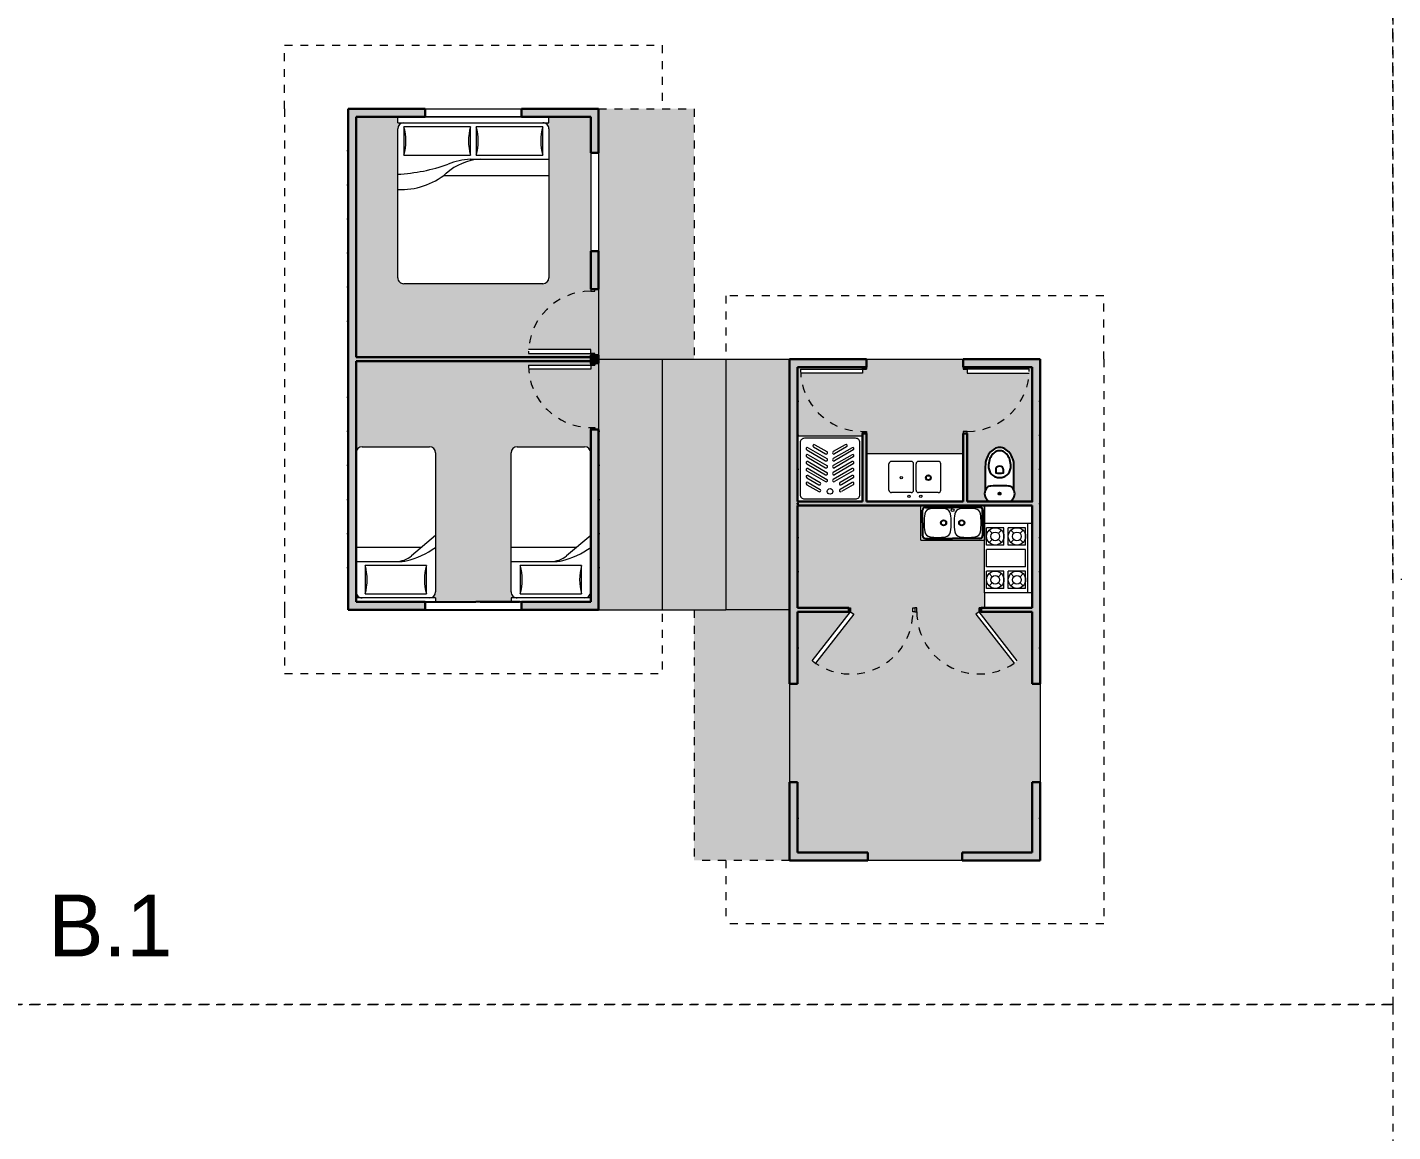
# Model space of a CAD drawing. Header units: millimetres. Extents: x 0 to 77.1, y -22.3 to 58.9.
# Drawn here: x 17.21 to 34.37, y 36.46 to 50.34 of the extents above; entities that cross this region are included whole.
import ezdxf

# ---------------------------------------------------------------- set-up
doc = ezdxf.new("R2010")
doc.units = ezdxf.units.MM
doc.linetypes.add('DASHDOT', pattern=[1, 0.5, -0.25, 0, -0.25])
doc.linetypes.add('HIDDEN4', pattern=[2.34375, 1.5625, -0.78125])
doc.layers.add('0 1 Sombreado', color=7, linetype='Continuous', lineweight=5, true_color=0xd6d6d6)
for name, color, linetype, lineweight in [('0.1normal', 7, 'Continuous', 15), ('01 Moviliario', 251, 'Continuous', 15), ('01gorda', 7, 'Continuous', 30), ('01gris', 252, 'Continuous', 9)]:
    doc.layers.add(name, color=color, linetype=linetype, lineweight=lineweight)

# ---------------------------------------------------------------- blocks, each defined once
blk = doc.blocks.new('MHPLS011')
at = {"linetype": 'ByBlock'}
for p, q in [((-1.95, 0.076), (-1.95, 0.924)), ((-1.874, 1), (-0.127, 1)), ((-0.835, 1), (-0.58, 0.697)), ((-0.457, 0.886), (-0.457, 0.114)), ((-0.102, 0.886), (-0.457, 0.886)), ((-0.102, 0.114), (-0.102, 0.886)), ((-0.051, 1), (-0.051, 0)), ((-0.051, 1), (0, 1)), ((0, 1), (0, 0)), ((-0.686, 0), (-0.686, 0.822)), ((-0.508, 0), (-0.508, 0.561)), ((-0.127, 0), (-1.874, 0)), ((-0.457, 0.114), (-0.102, 0.114)), ((-0.051, 0), (0, 0))]:
    blk.add_line(p, q, dxfattribs=at)
for centre, radius, start, end in [((-1.874, 0.924), 0.0762, 90, 180), ((-1.522, 0.392), 1.034, 13.3928, 36.0202), ((-0.279, 1.495), 0.635, 253.7398, 286.2602), ((-0.127, 0.924), 0.0762, 0, 90), ((-0.813, 0.501), 0.305, 0, 40.1059), ((-0.813, 0.561), 0.305, 0, 13.3928), ((-1.874, 0.076), 0.0762, 180, 270), ((-0.279, -0.495), 0.635, 73.7398, 106.2602), ((-0.127, 0.076), 0.0762, 270, 0)]:
    blk.add_arc(centre, radius, start, end, dxfattribs=at)
blk = doc.blocks.new('MHPLS012')
at = {"linetype": 'ByBlock'}
for p, q in [((-2.1, -0.874), (-2.1, 0.874)), ((-2.024, 0.95), (-0.152, 0.95)), ((-0.483, 0.874), (-0.483, 0.036)), ((-0.127, 0.874), (-0.483, 0.874)), ((-0.127, 0.036), (-0.127, 0.874)), ((-0.076, 0.95), (-0.076, -0.95)), ((-0.076, 0.95), (0, 0.95)), ((0, 0.95), (0, -0.95)), ((-0.737, 0.366), (-0.737, -0.95)), ((-0.533, 0.041), (-0.533, -0.95)), ((-0.483, 0.036), (-0.127, 0.036)), ((-0.483, -0.036), (-0.483, -0.874)), ((-0.127, -0.036), (-0.483, -0.036)), ((-0.127, -0.874), (-0.127, -0.036)), ((-0.152, -0.95), (-2.024, -0.95)), ((-0.483, -0.874), (-0.127, -0.874)), ((-0.076, -0.95), (0, -0.95))]:
    blk.add_line(p, q, dxfattribs=at)
for centre, radius, start, end in [((-2.024, 0.874), 0.0762, 90, 180), ((-0.019, 0.912), 0.898, 177.5673, 219.5461), ((1.615, 1.088), 2.343, 183.3665, 199.2534), ((-0.305, 1.483), 0.635, 253.7398, 286.2602), ((-0.152, 0.874), 0.0762, 0, 90), ((-1.227, -0.125), 0.694, 3.1663, 42.0658), ((-1.458, -0.029), 0.927, 4.2918, 21.7676), ((-0.305, -0.574), 0.635, 73.7398, 106.2602), ((-0.305, 0.574), 0.635, 253.7398, 286.2602), ((-0.305, -1.483), 0.635, 73.7398, 106.2602), ((-2.024, -0.874), 0.0762, 180, 270), ((-0.152, -0.874), 0.0762, 270, 0)]:
    blk.add_arc(centre, radius, start, end, dxfattribs=at)
blk = doc.blocks.new('SAPLS515')
for p, q in [((-0.565, 0.63), (-0.427, 0.55)), ((-0.55, 0.656), (-0.412, 0.576)), ((-0.2, 0.656), (-0.338, 0.576)), ((-0.185, 0.63), (-0.323, 0.55)), ((-0.643, 0.595), (-0.427, 0.47)), ((-0.643, 0.515), (-0.427, 0.39)), ((-0.628, 0.621), (-0.412, 0.496)), ((-0.628, 0.541), (-0.412, 0.416)), ((-0.122, 0.621), (-0.338, 0.496)), ((-0.122, 0.541), (-0.338, 0.416)), ((-0.107, 0.595), (-0.323, 0.47)), ((-0.107, 0.515), (-0.323, 0.39)), ((-0.643, 0.435), (-0.427, 0.31)), ((-0.643, 0.355), (-0.427, 0.23)), ((-0.628, 0.461), (-0.412, 0.336)), ((-0.628, 0.381), (-0.412, 0.256)), ((-0.122, 0.461), (-0.338, 0.336)), ((-0.122, 0.381), (-0.338, 0.256)), ((-0.107, 0.435), (-0.323, 0.31)), ((-0.107, 0.355), (-0.323, 0.23)), ((-0.643, 0.275), (-0.505, 0.195)), ((-0.643, 0.195), (-0.505, 0.115)), ((-0.628, 0.301), (-0.49, 0.221)), ((-0.628, 0.221), (-0.49, 0.141)), ((-0.122, 0.301), (-0.26, 0.221)), ((-0.122, 0.221), (-0.26, 0.141)), ((-0.107, 0.275), (-0.245, 0.195)), ((-0.107, 0.195), (-0.245, 0.115))]:
    blk.add_line(p, q)
blk.add_lwpolyline([(0, 0.76), (0, 0), (-0.75, 0), (-0.75, 0.76), (0, 0.76)], close=True)
blk.add_lwpolyline([(-0.03, 0.68, 0.414214), (-0.08, 0.73), (-0.67, 0.73, 0.414214), (-0.72, 0.68), (-0.72, 0.08, 0.414214), (-0.67, 0.03), (-0.08, 0.03, 0.414214), (-0.03, 0.08)], format="xyb", close=True)
blk.add_circle((-0.375, 0.118), 0.0325)
for centre, start, end in [((-0.558, 0.643), 60, 240), ((-0.192, 0.643), 300, 120), ((-0.636, 0.608), 60, 240), ((-0.636, 0.528), 60, 240), ((-0.419, 0.563), 240, 60), ((-0.419, 0.483), 240, 60), ((-0.331, 0.563), 120, 300), ((-0.331, 0.483), 120, 300), ((-0.114, 0.608), 300, 120), ((-0.114, 0.528), 300, 120), ((-0.636, 0.448), 60, 240), ((-0.636, 0.368), 60, 240), ((-0.419, 0.403), 240, 60), ((-0.419, 0.323), 240, 60), ((-0.331, 0.403), 120, 300), ((-0.331, 0.323), 120, 300), ((-0.114, 0.448), 300, 120), ((-0.114, 0.368), 300, 120), ((-0.636, 0.288), 60, 240), ((-0.636, 0.208), 60, 240), ((-0.497, 0.208), 240, 60), ((-0.419, 0.243), 240, 60), ((-0.331, 0.243), 120, 300), ((-0.253, 0.208), 120, 300), ((-0.114, 0.288), 300, 120), ((-0.114, 0.208), 300, 120), ((-0.497, 0.128), 240, 60), ((-0.253, 0.128), 120, 300)]:
    blk.add_arc(centre, 0.015, start, end)
blk = doc.blocks.new('Muko02pl')
at = {"color": 0, "linetype": 'ByBlock'}
for p, q in [((0.436, 0), (-0.436, 0)), ((-0.436, 0), (-0.436, -0.6)), ((0.436, 0), (0.436, -0.6)), ((0.436, -0.055), (-0.436, -0.055)), ((-0.164, -0.082), (-0.382, -0.082)), ((-0.382, -0.082), (-0.382, -0.3)), ((-0.35, -0.114), (-0.311, -0.152)), ((-0.196, -0.114), (-0.234, -0.152)), ((-0.164, -0.082), (-0.164, -0.3)), ((0.109, -0.082), (-0.109, -0.082)), ((-0.109, -0.082), (-0.109, -0.573)), ((0.109, -0.082), (0.109, -0.573)), ((0.164, -0.082), (0.164, -0.3)), ((0.382, -0.082), (0.164, -0.082)), ((0.196, -0.114), (0.234, -0.152)), ((0.35, -0.114), (0.311, -0.152)), ((0.382, -0.082), (0.382, -0.3)), ((-0.164, -0.3), (-0.382, -0.3)), ((-0.311, -0.229), (-0.35, -0.268)), ((-0.234, -0.229), (-0.196, -0.268)), ((0.382, -0.3), (0.164, -0.3)), ((0.234, -0.229), (0.196, -0.268)), ((0.311, -0.229), (0.35, -0.268)), ((-0.382, -0.355), (-0.382, -0.573)), ((-0.164, -0.355), (-0.382, -0.355)), ((-0.35, -0.386), (-0.311, -0.425)), ((-0.311, -0.502), (-0.35, -0.541)), ((-0.196, -0.386), (-0.234, -0.425)), ((-0.234, -0.502), (-0.196, -0.541)), ((-0.164, -0.355), (-0.164, -0.573)), ((0.164, -0.355), (0.164, -0.573)), ((0.382, -0.355), (0.164, -0.355)), ((0.196, -0.386), (0.234, -0.425)), ((0.234, -0.502), (0.196, -0.541)), ((0.35, -0.386), (0.311, -0.425)), ((0.311, -0.502), (0.35, -0.541)), ((0.382, -0.355), (0.382, -0.573)), ((0.436, -0.6), (-0.436, -0.6)), ((-0.164, -0.573), (-0.382, -0.573)), ((0.109, -0.573), (-0.109, -0.573)), ((0.382, -0.573), (0.164, -0.573))]:
    blk.add_line(p, q, dxfattribs=at)
for centre, radius in [((-0.273, -0.191), 0.109), ((-0.273, -0.191), 0.0545), ((0.273, -0.191), 0.109), ((0.273, -0.191), 0.0545), ((-0.273, -0.464), 0.109), ((-0.273, -0.464), 0.0545), ((0.273, -0.464), 0.109), ((0.273, -0.464), 0.0545)]:
    blk.add_circle(centre, radius, dxfattribs=at)
blk = doc.blocks.new('bacha1')
for p, q in [((712.049, 1579.851), (712.849, 1579.851)), ((712.049, 1579.416), (712.049, 1579.851)), ((712.106, 1579.834), (712.449, 1579.834)), ((712.106, 1579.824), (712.449, 1579.824)), ((712.792, 1579.834), (712.449, 1579.834)), ((712.792, 1579.824), (712.449, 1579.824)), ((712.849, 1579.851), (712.849, 1579.416)), ((712.066, 1579.634), (712.066, 1579.794)), ((712.076, 1579.634), (712.076, 1579.794)), ((712.822, 1579.634), (712.822, 1579.794)), ((712.832, 1579.634), (712.832, 1579.794)), ((712.066, 1579.634), (712.066, 1579.473)), ((712.076, 1579.634), (712.076, 1579.473)), ((712.822, 1579.634), (712.822, 1579.473)), ((712.832, 1579.634), (712.832, 1579.473)), ((712.049, 1579.416), (712.849, 1579.416)), ((712.106, 1579.443), (712.449, 1579.443)), ((712.106, 1579.433), (712.449, 1579.433)), ((712.792, 1579.443), (712.449, 1579.443)), ((712.792, 1579.433), (712.449, 1579.433))]:
    blk.add_line(p, q)
for centre, radius in [((712.449, 1579.792), 0.0175), ((712.335, 1579.634), 0.038), ((712.335, 1579.634), 0.0275), ((712.563, 1579.634), 0.038), ((712.563, 1579.634), 0.0275)]:
    blk.add_circle(centre, radius)
for centre, radius, start, end in [((712.106, 1579.794), 0.04, 90, 180), ((712.106, 1579.794), 0.03, 90, 180), ((712.174, 1579.736), 0.075, 97.2543, 171.3003), ((712.259, 1579.066), 0.75, 90, 97.2543), ((712.259, 1579.066), 0.75, 82.3964, 90), ((712.348, 1579.735), 0.075, 8.654, 82.3964), ((712.55, 1579.735), 0.075, 97.6036, 171.346), ((712.639, 1579.066), 0.75, 90, 97.6036), ((712.639, 1579.066), 0.75, 82.7457, 90), ((712.724, 1579.736), 0.075, 8.6997, 82.7457), ((712.792, 1579.794), 0.04, 0, 90), ((712.792, 1579.794), 0.03, 0, 90), ((712.841, 1579.634), 0.75, 171.3003, 188.6997), ((711.681, 1579.634), 0.75, 351.346, 8.654), ((713.217, 1579.634), 0.75, 171.346, 188.654), ((712.057, 1579.634), 0.75, 351.3003, 8.6997), ((712.106, 1579.473), 0.04, 180, 270), ((712.106, 1579.473), 0.03, 180, 270), ((712.174, 1579.532), 0.075, 188.6997, 262.7457), ((712.348, 1579.532), 0.075, 277.6036, 351.346), ((712.55, 1579.532), 0.075, 188.654, 262.3964), ((712.724, 1579.532), 0.075, 277.2543, 351.3003), ((712.792, 1579.473), 0.03, 270, 0), ((712.792, 1579.473), 0.04, 270, 0), ((712.259, 1580.201), 0.75, 262.7457, 270), ((712.259, 1580.201), 0.75, 270, 277.6036), ((712.639, 1580.201), 0.75, 262.3964, 270), ((712.639, 1580.201), 0.75, 270, 277.2543)]:
    blk.add_arc(centre, radius, start, end)
blk = doc.blocks.new('ISS-I-23')
for points in [[(-0.12, -0.195, 0.039865), (0.11, -0.196, 0.119667), (0.139, -0.189, 0.104889), (0.166, -0.167, 0.089081), (0.182, -0.136, 0.080417), (0.189, -0.098, 0.080417), (0.182, -0.06, 0.089081), (0.166, -0.029, 0.104889), (0.139, -0.007, 0.119667), (0.11, 0), (-0.11, 0, 0.119667), (-0.139, -0.007, 0.104889), (-0.166, -0.029, 0.089081), (-0.182, -0.06, 0.080417), (-0.189, -0.098, 0.080417), (-0.182, -0.136, 0.089081), (-0.166, -0.167, 0.104889), (-0.139, -0.189, 0.119667), (-0.11, -0.196)], [(-0.18, -0.143), (-0.18, -0.437, 0.00435), (-0.18, -0.442, 0.076078), (-0.166, -0.536, 0.08622), (-0.127, -0.61, 0.105939), (-0.066, -0.663, 0.125873), (0, -0.68, 0.125873), (0.066, -0.663, 0.105939), (0.127, -0.61, 0.08622), (0.166, -0.536, 0.076078), (0.18, -0.442, 0.00435), (0.18, -0.437), (0.18, -0.143)], [(0.14, -0.437, 0.10073), (0.129, -0.385, 0.099391), (0.099, -0.341, 0.097553), (0.054, -0.311, 0.096293), (0, -0.301, 0.096293), (-0.054, -0.311, 0.097553), (-0.099, -0.341, 0.099391), (-0.129, -0.385, 0.10073), (-0.14, -0.437, 0.10073)], [(-0.14, -0.437, 0.00435), (-0.14, -0.442, 0.076078), (-0.128, -0.524, 0.08622), (-0.095, -0.586, 0.105939), (-0.047, -0.628, 0.125873), (0, -0.64, 0.125873)], [(0, -0.64, 0.125873), (0.047, -0.628, 0.105939), (0.095, -0.586, 0.08622), (0.128, -0.524, 0.076078), (0.14, -0.442, 0.00435), (0.14, -0.437, 0.00435)]]:
    blk.add_lwpolyline(points, format="xyb")
blk.add_lwpolyline([(0.05, -0.396), (0.05, -0.363, 0.131931), (-0.05, -0.363), (-0.05, -0.396, 1)], format="xyb", close=True)
blk.add_circle((0, -0.1), 0.0127)

msp = doc.modelspace()

# ---------------------------------------------------------------- hatches: boundary and pattern name
at = {"layer": '0 1 Sombreado'}
h = msp.add_hatch(color=140, dxfattribs=at)
h.dxf.hatch_style = 1
h.paths.add_polyline_path([(25.99, 57.386), (25.922, 57.407), (25.257, 57.407), (25.19, 57.386), (25.19, 53.667), (25.99, 53.667)])
h.paths.add_polyline_path([(25.99, 46.17), (25.19, 46.17), (25.19, 43.02), (25.99, 43.02)])
at = {"layer": '0 1 Sombreado', "true_color": 0x58ba48}
h = msp.add_hatch(color=85, dxfattribs=at)
h.dxf.hatch_style = 1
h.paths.add_polyline_path([(26.79, 52.922), (26.79, 53.448), (24.39, 53.448), (24.39, 52.922), (24.441, 52.887), (24.441, 52.862), (24.446, 52.853), (24.492, 52.853), (24.492, 52.524), (24.39, 52.524), (24.39, 52.345), (26.79, 52.345), (26.79, 52.524), (26.688, 52.524), (26.688, 52.853), (26.734, 52.853), (26.739, 52.862), (26.739, 52.887)])
h.paths.add_polyline_path([(25.19, 46.17), (24.39, 46.17), (24.39, 45.288), (24.39, 43.12), (24.39, 43.02), (25.19, 43.02)])
at = {"layer": '0 1 Sombreado', "true_color": 0x939598}
h = msp.add_hatch(color=252, dxfattribs=at)
h.dxf.hatch_style = 1
h.paths.add_polyline_path([(23.422, 43.12), (24.29, 43.12), (24.29, 45.288), (24.39, 45.288), (24.39, 43.02), (23.422, 43.02)])
h.paths.add_polyline_path([(21.34, 49.22), (22.208, 49.22), (22.208, 49.32), (21.34, 49.32), (21.24, 49.32), (21.24, 43.02), (22.208, 43.02), (22.208, 43.12), (21.34, 43.12), (21.34, 46.145), (24.29, 46.145), (24.29, 46.195), (23.422, 46.195), (21.34, 46.195)])
h = msp.add_hatch(color=252, dxfattribs=at)
h.dxf.hatch_style = 1
h.paths.add_polyline_path([(24.29, 48.767), (24.39, 48.767), (24.39, 49.32), (23.422, 49.32), (23.422, 49.32), (23.422, 49.292), (23.422, 49.22), (24.29, 49.22)])
h.paths.add_polyline_path([(24.39, 47.531), (24.29, 47.531), (24.29, 47.053), (24.39, 47.053)])
at = {"layer": '0 1 Sombreado', "true_color": 0xf1eb1f}
h = msp.add_hatch(color=2, dxfattribs=at)
h.dxf.hatch_style = 1
h.paths.add_polyline_path([(25.59, 49.32), (24.39, 49.32), (24.39, 48.767), (24.39, 47.531), (24.39, 47.053), (24.39, 46.17), (25.59, 46.17)])
at = {"layer": '0 1 Sombreado', "true_color": 0xebebeb}
h = msp.add_hatch(color=7, dxfattribs=at)
h.dxf.hatch_style = 1
h.paths.add_polyline_path([(24.29, 47.028), (24.29, 47.053), (24.29, 49.22), (23.765, 49.22), (23.765, 49.144), (23.689, 49.144, -0.414214), (23.765, 49.068), (23.765, 47.197, -0.414214), (23.689, 47.12), (21.941, 47.12, -0.414214), (21.865, 47.197), (21.865, 49.068, -0.414214), (21.941, 49.144), (21.865, 49.144), (21.865, 49.22), (21.34, 49.22), (21.34, 46.195), (24.29, 46.195), (24.29, 46.22), (24.29, 46.245), (23.508, 46.245, -0.414214)])
h = msp.add_hatch(color=7, dxfattribs=at)
h.dxf.hatch_style = 1
h.paths.add_polyline_path([(24.39, 47.053), (24.34, 47.053), (24.34, 47.028), (24.29, 47.028, 0.395599), (23.509, 46.295), (24.29, 46.295), (24.29, 46.245), (24.34, 46.245), (24.34, 46.22), (24.39, 46.22)])
h = msp.add_hatch(color=7, dxfattribs=at)
h.dxf.hatch_style = 1
h.paths.add_polyline_path([(24.29, 45.288), (24.29, 45.313, -0.414214), (23.508, 46.095), (24.29, 46.095), (24.29, 46.12), (24.29, 46.145), (21.34, 46.145), (21.34, 44.994, -0.414214), (21.416, 45.07), (22.264, 45.07, -0.414214), (22.34, 44.994), (22.34, 43.247, -0.414214), (22.264, 43.171), (22.34, 43.171), (22.34, 43.12), (23.29, 43.12), (23.29, 43.171), (23.366, 43.171, -0.414214), (23.29, 43.247), (23.29, 44.994, -0.414214), (23.366, 45.07), (24.214, 45.07, -0.414214), (24.29, 44.994)])
h = msp.add_hatch(color=7, dxfattribs=at)
h.dxf.hatch_style = 1
h.paths.add_polyline_path([(24.39, 46.12), (24.34, 46.12), (24.34, 46.095), (24.29, 46.095), (24.29, 46.045), (23.509, 46.045, 0.395599), (24.29, 45.313), (24.34, 45.313), (24.34, 45.288), (24.39, 45.288)])
at = {"layer": '0 1 Sombreado', "true_color": 0x58ba48}
h = msp.add_hatch(color=85, dxfattribs=at)
h.dxf.hatch_style = 1
h.paths.add_polyline_path([(26.79, 46.17), (25.99, 46.17), (25.99, 43.02), (26.79, 43.02)])
at = {"layer": '0 1 Sombreado', "true_color": 0x939598}
h = msp.add_hatch(color=252, dxfattribs=at)
h.dxf.hatch_style = 1
h.paths.add_polyline_path([(29.94, 46.17), (28.972, 46.17), (28.972, 46.07), (29.022, 46.07), (29.84, 46.07), (29.84, 44.381), (29.305, 44.381), (29.022, 44.381), (29.022, 45.238), (28.972, 45.238), (28.972, 44.381), (27.758, 44.381), (27.758, 45.238), (27.708, 45.238), (27.708, 44.381), (26.89, 44.381), (26.89, 46.07), (27.758, 46.07), (27.758, 46.17), (26.79, 46.17), (26.79, 42.088), (26.89, 42.088), (26.89, 42.138), (26.89, 42.97), (26.89, 42.995), (27.533, 42.995), (27.533, 43.045), (26.89, 43.045), (26.89, 44.331), (29.84, 44.331), (29.84, 43.07), (29.84, 43.045), (29.247, 43.045), (29.197, 43.045), (29.197, 42.995), (29.84, 42.995), (29.84, 42.088), (29.94, 42.088), (29.94, 42.138), (29.94, 42.97)])
at = {"layer": '0 1 Sombreado', "true_color": 0xebebeb}
h = msp.add_hatch(color=7, dxfattribs=at)
h.dxf.hatch_style = 1
h.paths.add_polyline_path([(26.926, 46.045), (27.708, 46.045), (27.708, 46.07), (26.89, 46.07), (26.89, 45.21), (27.708, 45.21), (27.708, 45.238), (27.708, 45.263, -0.414214)])
h = msp.add_hatch(color=7, dxfattribs=at)
h.dxf.hatch_style = 1
h.paths.add_polyline_path([(29.802, 45.995), (29.022, 45.995), (29.022, 46.045), (28.972, 46.045), (28.972, 46.07), (28.972, 46.17), (27.758, 46.17), (27.758, 46.07), (27.758, 46.045), (27.708, 46.045), (27.708, 45.995), (26.927, 45.995, 0.395599), (27.708, 45.263), (27.758, 45.263), (27.758, 45.238), (27.758, 44.981), (28.972, 44.981), (28.972, 45.238), (28.972, 45.263), (29.022, 45.263, 0.395599)])
h = msp.add_hatch(color=7, dxfattribs=at)
h.dxf.hatch_style = 1
h.paths.add_polyline_path([(29.84, 46.07), (29.022, 46.07), (29.022, 46.045), (29.804, 46.045, -0.414214), (29.022, 45.263), (29.022, 45.238), (29.022, 44.381), (29.321, 44.381, -0.119667), (29.292, 44.388, -0.104889), (29.265, 44.41, -0.089081), (29.249, 44.441, -0.080417), (29.242, 44.479, -0.094775), (29.251, 44.524), (29.251, 44.818, -0.00435), (29.251, 44.823, -0.076078), (29.265, 44.917, -0.08622), (29.304, 44.991, -0.105939), (29.365, 45.044, -0.125873), (29.431, 45.061, -0.125873), (29.497, 45.044, -0.105939), (29.558, 44.991, -0.08622), (29.597, 44.917, -0.080454), (29.611, 44.818), (29.611, 44.524, -0.094778), (29.619, 44.479, -0.080417), (29.613, 44.441, -0.089081), (29.596, 44.41, -0.104889), (29.57, 44.388, -0.119667), (29.541, 44.381), (29.84, 44.381)])
h = msp.add_hatch(color=7, dxfattribs=at)
h.dxf.hatch_style = 1
h.paths.add_polyline_path([(29.24, 43.896), (28.44, 43.896), (28.44, 44.331), (26.89, 44.331), (26.89, 43.07), (26.89, 43.045), (27.533, 43.045), (27.558, 43.045), (27.558, 42.995), (27.597, 42.965), (27.117, 42.349, 0.60283), (28.34, 42.995), (28.34, 43.045), (28.365, 43.045), (28.39, 43.045), (28.39, 42.995, 0.60283), (29.613, 42.349), (29.133, 42.965), (29.172, 42.995), (29.172, 43.045), (29.197, 43.045), (29.24, 43.045), (29.24, 43.235)])
at = {"layer": '0 1 Sombreado', "true_color": 0xf1eb1f}
h = msp.add_hatch(color=2, dxfattribs=at)
h.dxf.hatch_style = 1
h.paths.add_polyline_path([(26.79, 42.088), (26.79, 42.138), (26.79, 43.02), (25.99, 43.02), (25.59, 43.02), (25.59, 39.87), (26.79, 39.87), (26.79, 40.852)])
at = {"layer": '0 1 Sombreado', "true_color": 0xebebeb}
h = msp.add_hatch(color=7, dxfattribs=at)
h.dxf.hatch_style = 1
h.paths.add_polyline_path([(29.94, 42.088), (29.84, 42.088), (29.84, 42.138), (29.84, 42.995), (29.197, 42.995), (29.197, 42.995), (29.172, 42.995), (29.653, 42.379, -0.624849), (28.39, 42.995), (28.365, 42.995), (28.34, 42.995, -0.624849), (27.076, 42.379), (27.558, 42.995), (27.533, 42.995), (26.89, 42.995), (26.89, 42.088), (26.79, 42.088), (26.79, 40.852), (26.89, 40.852), (26.89, 40.802), (26.89, 39.97), (27.772, 39.97), (27.772, 39.87), (28.958, 39.87), (28.958, 39.97), (29.84, 39.97), (29.84, 40.852), (29.94, 40.852)])
at = {"layer": '0 1 Sombreado', "true_color": 0x939598}
h = msp.add_hatch(color=252, dxfattribs=at)
h.dxf.hatch_style = 1
h.paths.add_polyline_path([(27.772, 39.97), (26.89, 39.97), (26.89, 40.852), (26.79, 40.852), (26.79, 40.802), (26.79, 39.87), (27.772, 39.87)])
h = msp.add_hatch(color=252, dxfattribs=at)
h.dxf.hatch_style = 1
h.paths.add_polyline_path([(29.94, 40.852), (29.84, 40.852), (29.84, 39.97), (28.958, 39.97), (28.958, 39.87), (29.94, 39.87)])

# ---------------------------------------------------------------- linework, layer by layer
for p, q in [((23.422, 49.32), (23.422, 49.32)), ((23.422, 49.32), (23.422, 49.292)), ((28.765, 44.381), (27.965, 44.381)), ((22.208, 43.12), (22.847, 43.12)), ((23.402, 43.12), (22.847, 43.12))]:
    msp.add_line(p, q)
at = {"color": 9}
msp.add_line((22.902, 43.119), (23.397, 43.119), dxfattribs=at)
for points in [[(22.208, 49.321), (22.208, 49.32), (22.208, 49.32)], [(22.208, 49.292), (22.208, 49.32)], [(23.422, 49.32), (23.422, 49.32), (23.422, 49.321)], [(22.208, 43.049), (22.208, 43.02), (23.422, 43.02), (23.422, 43.049)], [(22.208, 43.019), (22.208, 43.02), (23.422, 43.02), (23.422, 43.019)]]:
    msp.add_lwpolyline(points)
at = {"layer": '0.1normal'}
for p, q in [((22.208, 49.32), (23.422, 49.321)), ((22.208, 49.22), (23.422, 49.22)), ((24.29, 48.767), (24.29, 47.531)), ((24.39, 48.767), (24.39, 47.531)), ((24.39, 47.053), (24.39, 45.288)), ((24.29, 46.245), (24.34, 46.245)), ((24.29, 46.095), (24.34, 46.095)), ((24.39, 46.17), (26.79, 46.17)), ((25.19, 46.17), (25.99, 46.17)), ((25.19, 46.17), (25.19, 43.02)), ((25.99, 46.17), (25.99, 43.02)), ((26.79, 46.17), (26.79, 43.02)), ((27.708, 46.045), (27.758, 46.045)), ((27.758, 46.17), (28.972, 46.17)), ((29.022, 46.045), (28.972, 46.045)), ((29.84, 44.381), (29.84, 46.07)), ((27.758, 44.381), (28.972, 44.381)), ((29.84, 43.07), (29.84, 44.331)), ((22.208, 43.12), (23.422, 43.12)), ((24.39, 43.02), (25.99, 43.02)), ((26.79, 43.02), (25.99, 43.02)), ((27.558, 42.995), (27.558, 43.045)), ((29.172, 42.995), (29.172, 43.045)), ((26.79, 42.088), (26.79, 40.852)), ((29.94, 42.088), (29.94, 40.852)), ((28.958, 39.87), (27.772, 39.87))]:
    msp.add_line(p, q, dxfattribs=at)
at = {"layer": '0.1normal', "color": 252, "linetype": 'DASHDOT', "ltscale": 0.25, "true_color": 0x939598}
for points in [[(34.372, 38.059), (16.808, 38.059), (16.808, 51.131), (34.372, 51.131)], [(46.273, 43.403), (34.372, 43.403), (34.372, 51.131), (46.273, 51.131)], [(34.372, 26.052), (16.808, 26.052), (16.808, 38.059), (34.372, 38.059)]]:
    msp.add_lwpolyline(points, close=True, dxfattribs=at)
at = {"layer": '0.1normal'}
for points in [[(22.208, 49.321), (23.422, 49.321), (23.422, 49.22), (22.208, 49.22)], [(24.29, 47.053), (24.29, 47.028), (24.34, 47.028), (24.34, 47.053)], [(24.29, 46.245), (24.29, 46.22), (24.34, 46.22), (24.34, 46.245)], [(24.29, 46.095), (24.29, 46.12), (24.34, 46.12), (24.34, 46.095)], [(27.708, 46.045), (27.708, 46.07), (27.758, 46.07), (27.758, 46.045)], [(29.022, 46.045), (29.022, 46.07), (28.972, 46.07), (28.972, 46.045)], [(24.29, 45.288), (24.29, 45.313), (24.34, 45.313), (24.34, 45.288)], [(27.708, 45.238), (27.708, 45.263), (27.758, 45.263), (27.758, 45.238)], [(29.022, 45.238), (29.022, 45.263), (28.972, 45.263), (28.972, 45.238)], [(27.558, 42.995), (27.533, 42.995), (27.533, 43.045), (27.558, 43.045)], [(28.365, 42.995), (28.34, 42.995), (28.34, 43.045), (28.365, 43.045)], [(28.365, 42.995), (28.39, 42.995), (28.39, 43.045), (28.365, 43.045)], [(29.172, 42.995), (29.197, 42.995), (29.197, 43.045), (29.172, 43.045)]]:
    msp.add_lwpolyline(points, close=True, dxfattribs=at)
for points in [[(23.508, 46.245), (24.29, 46.245)], [(24.29, 46.245), (24.29, 46.295), (23.509, 46.295)], [(23.508, 46.095), (24.29, 46.095)], [(24.29, 46.095), (24.29, 46.045), (23.509, 46.045)], [(26.926, 46.045), (27.708, 46.045)], [(27.708, 46.045), (27.708, 45.995), (26.927, 45.995)], [(29.022, 46.045), (29.022, 45.995), (29.802, 45.995)], [(29.804, 46.045), (29.022, 46.045)], [(27.076, 42.379), (27.558, 42.995)], [(27.558, 42.995), (27.597, 42.965), (27.117, 42.349)], [(29.172, 42.995), (29.133, 42.965), (29.613, 42.349)], [(29.653, 42.379), (29.172, 42.995)]]:
    msp.add_lwpolyline(points, dxfattribs=at)
at = {"layer": '0.1normal', "linetype": 'DASHDOT', "ltscale": 0.009}
for centre, start, end in [((24.29, 46.245), 90, 180), ((24.29, 46.095), 180, 270), ((27.708, 46.045), 180, 270), ((29.022, 46.045), 270, 0), ((27.558, 42.995), 232.0034, 360), ((29.172, 42.995), 180, 307.9966)]:
    msp.add_arc(centre, 0.782, start, end, dxfattribs=at)
at = {"layer": '0.1normal'}
for p in [(22.183, 49.22), (22.604, 49.22), (23.026, 49.22), (23.447, 49.22), (23.868, 49.22), (27.311, 46.07), (27.733, 46.07), (28.997, 46.07), (29.418, 46.07), (21.761, 43.12), (22.183, 43.12), (22.604, 43.12), (23.026, 43.12), (23.447, 43.12), (23.868, 43.12)]:
    msp.add_point(p, dxfattribs=at)
at = {"layer": '01 Moviliario'}
for p, q in [((28.972, 44.981), (27.758, 44.981)), ((28.04, 44.524), (28.04, 44.856)), ((28.32, 44.886), (28.07, 44.886)), ((28.35, 44.524), (28.35, 44.856)), ((28.38, 44.524), (28.38, 44.856)), ((28.66, 44.886), (28.41, 44.886)), ((28.69, 44.524), (28.69, 44.856)), ((28.32, 44.494), (28.07, 44.494)), ((28.66, 44.494), (28.41, 44.494)), ((29.24, 44.107), (29.24, 44.331)), ((29.84, 43.045), (29.84, 44.331)), ((29.24, 43.235), (29.24, 43.045))]:
    msp.add_line(p, q, dxfattribs=at)
for centre, radius in [((28.195, 44.681), 0.015), ((28.535, 44.681), 0.035), ((28.535, 44.681), 0.025), ((28.29, 44.447), 0.015), ((28.44, 44.447), 0.015)]:
    msp.add_circle(centre, radius, dxfattribs=at)
for centre, start, end in [((28.07, 44.856), 90, 180), ((28.32, 44.856), 0, 90), ((28.41, 44.856), 90, 180), ((28.66, 44.856), 0, 90), ((28.07, 44.524), 180, 270), ((28.32, 44.524), 270, 0), ((28.41, 44.524), 180, 270), ((28.66, 44.524), 270, 0)]:
    msp.add_arc(centre, 0.03, start, end, dxfattribs=at)
at = {"layer": '01gorda'}
for p, q in [((21.24, 49.32), (21.24, 43.02)), ((21.24, 49.32), (22.208, 49.32)), ((21.34, 49.32), (22.208, 49.32)), ((22.208, 49.321), (22.208, 49.22)), ((23.422, 49.32), (24.39, 49.32)), ((23.422, 49.32), (24.39, 49.32)), ((23.422, 49.32), (23.422, 49.22)), ((24.39, 49.32), (24.39, 48.767)), ((21.24, 49.22), (21.24, 46.22)), ((21.24, 48.767), (21.24, 49.22)), ((22.208, 49.22), (21.34, 49.22)), ((21.34, 49.22), (21.34, 46.195)), ((21.34, 49.22), (22.208, 49.22)), ((24.29, 49.22), (23.422, 49.22)), ((23.422, 49.22), (24.29, 49.22)), ((24.29, 49.22), (24.29, 48.767)), ((24.39, 48.767), (24.29, 48.767)), ((24.29, 48.767), (24.39, 48.767)), ((24.29, 47.531), (24.29, 47.053)), ((24.39, 47.531), (24.29, 47.531)), ((24.39, 47.531), (24.39, 47.053)), ((24.39, 47.053), (24.29, 47.053)), ((23.422, 46.195), (24.29, 46.195)), ((24.304, 46.206), (24.376, 46.134)), ((24.304, 46.134), (24.376, 46.206)), ((21.24, 46.12), (21.24, 43.12)), ((21.24, 45.667), (21.24, 46.12)), ((21.34, 46.145), (21.34, 43.12)), ((23.868, 46.145), (23.868, 46.145)), ((26.79, 43.87), (26.79, 46.17)), ((26.79, 46.17), (26.79, 42.088)), ((26.79, 46.17), (26.79, 42.088)), ((26.79, 46.17), (27.758, 46.17)), ((26.89, 46.07), (26.89, 44.381)), ((26.89, 46.07), (26.89, 44.381)), ((26.89, 44.381), (26.89, 46.07)), ((26.89, 46.07), (27.758, 46.07)), ((27.758, 46.17), (27.758, 46.07)), ((28.972, 46.17), (29.94, 46.17)), ((28.972, 46.17), (28.972, 46.07)), ((28.972, 46.07), (29.84, 46.07)), ((29.84, 46.07), (29.84, 44.381)), ((29.94, 46.17), (29.94, 42.088)), ((29.94, 43.07), (29.94, 46.07)), ((24.29, 43.12), (24.29, 45.288)), ((24.39, 45.288), (24.29, 45.288)), ((24.39, 45.288), (24.39, 43.02)), ((24.39, 45.288), (24.39, 43.12)), ((27.708, 45.238), (27.708, 44.381)), ((27.758, 45.238), (27.708, 45.238)), ((27.758, 44.381), (27.758, 45.238)), ((28.972, 44.381), (28.972, 45.238)), ((29.022, 45.238), (28.972, 45.238)), ((29.022, 45.238), (29.022, 44.381)), ((26.89, 44.331), (26.89, 43.045)), ((26.89, 44.331), (26.89, 43.045)), ((26.89, 43.07), (26.89, 44.331)), ((29.305, 44.381), (29.84, 44.381)), ((29.418, 44.331), (29.418, 44.331)), ((29.84, 44.331), (29.84, 43.045)), ((26.89, 43.524), (26.89, 43.07)), ((29.94, 43.524), (29.94, 43.07)), ((21.34, 43.12), (22.208, 43.12)), ((22.208, 43.12), (22.208, 43.02)), ((23.422, 43.12), (24.29, 43.12)), ((23.422, 43.12), (23.422, 43.02)), ((21.24, 43.02), (22.208, 43.02)), ((23.422, 43.02), (24.39, 43.02)), ((26.89, 43.045), (27.533, 43.045)), ((26.89, 42.995), (26.89, 42.088)), ((26.89, 42.995), (26.89, 42.088)), ((26.89, 42.995), (27.533, 42.995)), ((26.89, 42.97), (26.89, 42.088)), ((26.89, 42.517), (26.89, 42.97)), ((27.533, 43.045), (27.533, 42.995)), ((29.247, 43.045), (29.197, 43.045)), ((29.197, 43.045), (29.197, 42.995)), ((29.197, 42.995), (29.84, 42.995)), ((29.247, 43.045), (29.84, 43.045)), ((29.418, 42.995), (29.418, 42.995)), ((29.84, 42.995), (29.84, 42.088)), ((29.94, 42.97), (29.94, 42.088)), ((29.94, 42.517), (29.94, 42.97)), ((26.79, 42.088), (26.79, 42.138)), ((26.89, 42.088), (26.79, 42.088)), ((26.89, 42.138), (26.89, 42.088)), ((29.84, 42.088), (29.84, 42.138)), ((29.94, 42.088), (29.84, 42.088)), ((29.94, 42.138), (29.94, 42.088)), ((26.79, 40.852), (26.79, 39.87)), ((26.79, 40.852), (26.79, 39.87)), ((26.79, 40.802), (26.79, 40.852)), ((26.79, 40.852), (26.89, 40.852)), ((26.89, 40.852), (26.89, 39.97)), ((26.89, 40.852), (26.89, 39.97)), ((26.89, 40.852), (26.89, 39.97)), ((26.89, 40.852), (26.89, 40.802)), ((29.84, 40.852), (29.84, 39.97)), ((29.84, 40.802), (29.84, 40.852)), ((29.84, 40.852), (29.94, 40.852)), ((29.94, 40.852), (29.94, 39.87)), ((29.94, 40.852), (29.94, 39.97)), ((29.94, 40.852), (29.94, 40.802)), ((26.79, 39.87), (27.772, 39.87)), ((27.772, 39.97), (26.89, 39.97)), ((27.772, 39.97), (27.722, 39.97)), ((27.722, 39.87), (27.772, 39.87)), ((27.772, 39.87), (27.772, 39.97)), ((28.958, 39.87), (28.958, 39.97)), ((28.958, 39.97), (29.008, 39.97)), ((28.958, 39.97), (29.84, 39.97)), ((28.958, 39.87), (29.94, 39.87)), ((29.008, 39.87), (28.958, 39.87))]:
    msp.add_line(p, q, dxfattribs=at)
for points in [[(21.34, 46.195), (24.29, 46.195), (24.29, 46.145), (21.34, 46.145)], [(26.89, 44.381), (27.708, 44.381)], [(29.84, 44.331), (26.89, 44.331)], [(27.758, 44.381), (28.972, 44.381)], [(29.022, 44.381), (29.84, 44.381), (29.84, 44.381)]]:
    msp.add_lwpolyline(points, dxfattribs=at)
for points in [[(24.39, 46.12), (24.29, 46.12), (24.29, 46.22), (24.39, 46.22)], [(24.376, 46.134), (24.304, 46.134), (24.304, 46.206), (24.376, 46.206)]]:
    msp.add_lwpolyline(points, close=True, dxfattribs=at)
for p in [(21.24, 48.792), (21.24, 48.363), (21.24, 47.935), (21.24, 47.506), (21.24, 47.078), (21.24, 46.649), (21.24, 45.692), (26.89, 45.642), (29.94, 45.642), (21.24, 45.263), (24.39, 45.263), (26.89, 45.213), (29.94, 45.213), (21.24, 44.835), (24.39, 44.835), (26.89, 44.785), (29.94, 44.785), (21.24, 44.406), (24.39, 44.406), (26.89, 44.356), (29.94, 44.356), (21.24, 43.977), (24.39, 43.977), (26.89, 43.928), (29.94, 43.928), (21.24, 43.549), (24.39, 43.549), (26.89, 43.499), (29.94, 43.499), (26.89, 42.542), (29.94, 42.542), (26.89, 40.399), (29.94, 40.399)]:
    msp.add_point(p, dxfattribs=at)
at = {"layer": '01gris', "linetype": 'HIDDEN4', "ltscale": 0.025}
for p, q in [((20.44, 49.32), (20.44, 50.12)), ((20.44, 50.12), (24.39, 50.12)), ((24.39, 50.12), (25.19, 50.12)), ((25.19, 50.12), (25.19, 49.32)), ((20.44, 49.32), (20.44, 43.02)), ((24.39, 49.32), (25.59, 49.32)), ((25.59, 49.32), (25.59, 46.17)), ((30.74, 46.97), (25.99, 46.97)), ((25.99, 46.97), (25.99, 43.02)), ((30.74, 46.17), (30.74, 46.97)), ((25.19, 46.17), (25.19, 42.22)), ((30.74, 46.17), (30.74, 39.87)), ((20.44, 43.02), (20.44, 42.22)), ((25.59, 43.02), (25.59, 39.87)), ((20.44, 42.22), (25.19, 42.22)), ((26.79, 39.87), (25.59, 39.87)), ((25.99, 39.87), (25.99, 39.07)), ((30.74, 39.87), (30.74, 39.07)), ((30.74, 39.07), (25.99, 39.07))]:
    msp.add_line(p, q, dxfattribs=at)

# ---------------------------------------------------------------- block references
at = {"rotation": 180}
msp.add_blockref('ISS-I-23', (29.431, 44.381), dxfattribs=at)
at = {"layer": '01 Moviliario'}
for name, p, rotation in [('MHPLS012', (22.815, 49.22), 89.99999999999999), ('MHPLS011', (21.34, 43.12), 270), ('MHPLS011', (23.29, 43.12), 270), ('Muko02pl', (29.84, 43.671), 270)]:
    msp.add_blockref(name, p, dxfattribs=dict(at, rotation=rotation))
at = {"layer": '01 Moviliario', "xscale": 1.090474235637103, "yscale": 1.090474235637103, "zscale": 1.090474235637103}
msp.add_blockref('SAPLS515', (27.708, 44.381), dxfattribs=at)
at = {"layer": '01 Moviliario'}
msp.add_blockref('bacha1', (-683.609, -1535.52), dxfattribs=at)

# ---------------------------------------------------------------- texts
at = {"insert": (17.472, 39.44), "char_height": 0.7778, "attachment_point": 1}
msp.add_mtext_dynamic_manual_height_columns('B.1', width=14.79163, gutter_width=8.464, heights=[0], dxfattribs=at)

doc.saveas('drawing.dxf')
